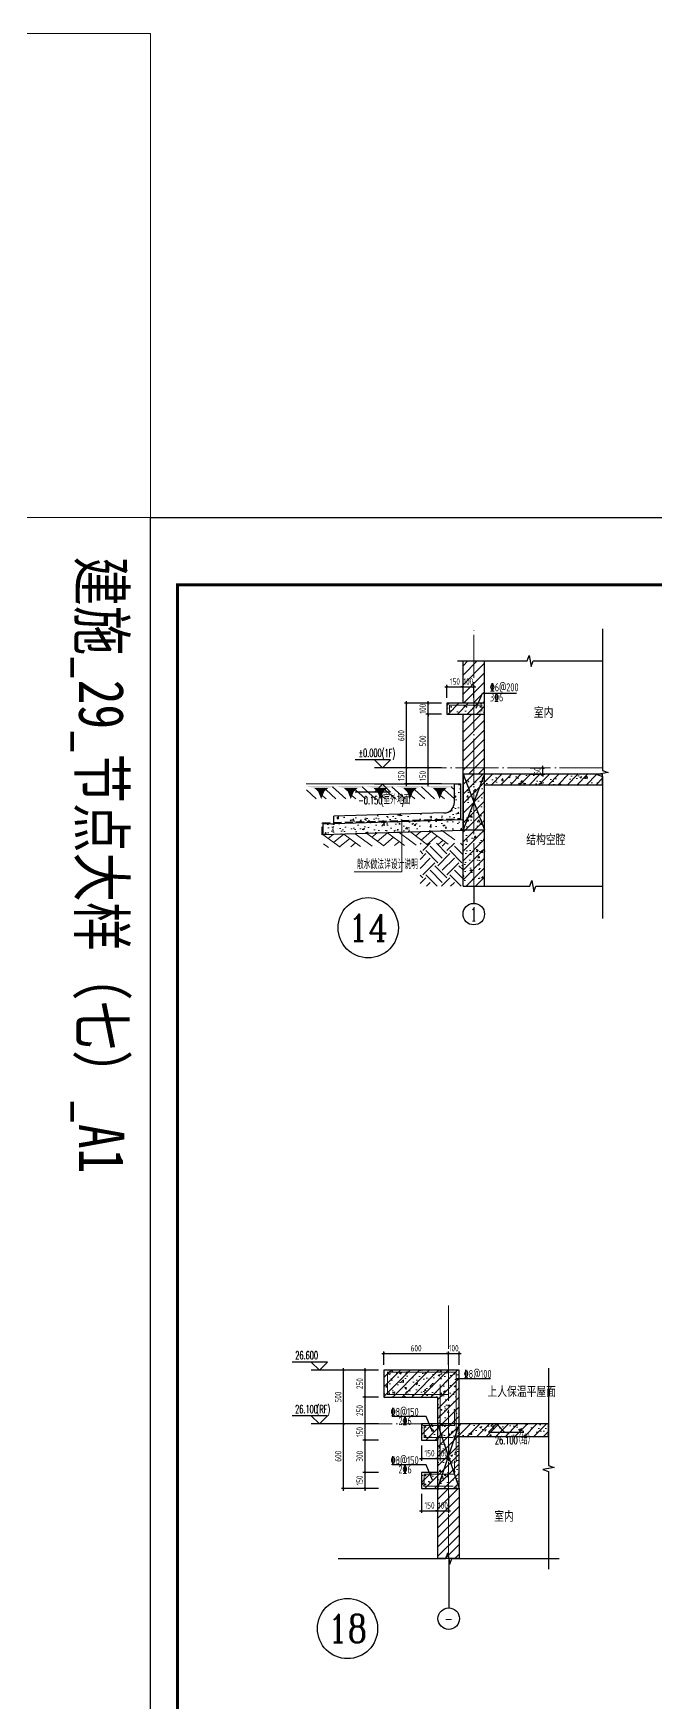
# Model space of a CAD drawing. Extents: x -1307975 to -76406, y -96289 to 379359.
# Drawn here: x -507368 to -501582, y 268176 to 283689 of the extents above; entities that cross this region are included whole.
import ezdxf
from ezdxf.enums import TextEntityAlignment as Align

# ---------------------------------------------------------------- set-up
doc = ezdxf.new("R2010")
doc.units = 0
doc.header["$LTSCALE"] = 1000
doc.linetypes.add('DASH', pattern=[0.35, 0.25, -0.1])
doc.linetypes.add('DOTE', pattern=[2.42, 2, -0.2, 0.02, -0.2])
doc.layers.get('0').update_dxf_attribs({"linetype": 'CONTINUOUS'})
doc.layers.get('DEFPOINTS').update_dxf_attribs({"linetype": 'CONTINUOUS'})
for name, color, linetype in [('A-AXIS_TEXT', 7, 'CONTINUOUS'), ('AXIS', 3, 'CONTINUOUS'), ('COLUMN', 4, 'CONTINUOUS'), ('DIM', 2, 'CONTINUOUS'), ('DIM_ELEV', 3, 'CONTINUOUS'), ('DIM_SYMB', 3, 'CONTINUOUS'), ('PUB_TEXT', 2, 'CONTINUOUS'), ('REIN', 6, 'CONTINUOUS'), ('S-大样-砼线', 7, 'CONTINUOUS'), ('S-引出线', 40, 'CONTINUOUS'), ('TEXT', 2, 'CONTINUOUS'), ('WALL', 5, 'CONTINUOUS'), ('导图字', 7, 'CONTINUOUS')]:
    doc.layers.add(name, color=color, linetype=linetype)
for name, color, linetype, lineweight in [('AXIS_TEXT', 7, 'CONTINUOUS', 20), ('DOTE', 19, 'DOTE', 9), ('PUB_HATCH', 8, 'CONTINUOUS', 9), ('图框', 9, 'CONTINUOUS', 18), ('填充', 251, 'CONTINUOUS', 5), ('平面-排水沟', 86, 'CONTINUOUS', 15), ('立面-中轮廓线', 30, 'CONTINUOUS', 35), ('粉刷', 251, 'CONTINUOUS', 9)]:
    doc.layers.add(name, color=color, linetype=linetype, lineweight=lineweight)
doc.layers.add('yichutu', color=7, linetype='CONTINUOUS', true_color=0xffffff)
doc.styles.add('_TCH_AXIS', font='COMPLEX', dxfattribs={"bigfont": 'GBCBIG'})
doc.styles.add('_TCH_DIM', font='SIMPLEX.shx', dxfattribs={"width": 0.7, "bigfont": 'GBCBIG.shx'})
doc.styles.add('COMPLEX', font='COMPLEX')
doc.styles.add('DIM_FONT_T3', font='SIMPLEX', dxfattribs={"width": 0.705882, "bigfont": 'GBCBIG'})
doc.styles.add('TSSD_DIMENSION', font='Tssdeng.shx', dxfattribs={"width": 0.7, "bigfont": 'tssdchn.shx'})
doc.styles.add('TSSD_REIN', font='tssdeng.shx', dxfattribs={"width": 0.7, "height": 300, "bigfont": 'tssdchn.shx'})
doc.styles.add('w', font='tssdeng.shx', dxfattribs={"width": 0.8, "bigfont": 'tssdchn.shx'})
doc.styles.add('黑体', font='simhei.ttf')
doc.dimstyles.new('TSSD_20_20', dxfattribs={"dimtxt": 60, "dimasz": 20, "dimexe": 20, "dimexo": 50, "dimgap": 20, "dimtad": 1, "dimdec": 0, "dimzin": 0, "dimdsep": 46, "dimtxsty": 'TSSD_DIMENSION', "dimblk": 'ARCHTICK', "dimblk1": 'ARCHTICK', "dimblk2": 'ARCHTICK', "dimcen": 0, "dimdle": 20, "dimclrt": 7, "dimadec": 0, "dimazin": 0, "dimtfac": 1, "dimtdec": 0, "dimtix": 1, "dimtmove": 2, "dimatfit": 3, "dimfxl": 1, "dimtolj": 1, "dimtzin": 0, "dimarcsym": 0})
pattern_1 = [(50, (28072.99, 249033.25), (143.452037, -12.550427), [15, -165]), (355, (28072.99, 249033.25), (-27.750267, 150.438427), [12, -132]), (100.4514, (28084.94, 249032.2), (115.701876, 137.88791), [12.74804, -140.22842]), (46.1842, (28072.99, 249073.25), (213.44821, -33.1038), [22.5, -247.5]), (96.6356, (28090.77, 249070.5), (186.93254, 194.82357), [19.12206, -210.3426]), (351.1842, (28072.99, 249073.25), (186.93239, 194.82372), [18, -198]), (21, (28092.99, 249063.25), (119.38141, -80.52378), [15, -165]), (326, (28092.99, 249063.25), (48.663066, 145.03001), [12, -132]), (71.4514, (28102.93, 249056.54), (168.044526, 64.5061), [12.74804, -140.22842]), (37.5, (28072.986, 249033.25), (2.431971, 66.578771), [0, -130.4, 0, -134, 0, -132.5]), (7.5, (28072.986, 249033.25), (52.613907, 78.882342), [0, -76.4, 0, -127.4, 0, -50.5]), (327.5, (28028.386, 249033.25), (106.764487, -4.510974), [0, -50, 0, -156, 0, -207]), (317.5, (28008.39, 249033.25), (116.637234, 20.020996), [0, -65, 0, -103.6, 0, -147])]
pattern_2 = [(45, (-1182008.505, 426668.634), (-44.1941915, 44.1941915), [])]
pattern_3 = [(45, (-1182008.505, 426623.756), (-44.194174, 44.194174), []), (50, (-1182008.5, 426623.76), (179.315046, -15.688034), [18.75, -206.25]), (355, (-1182008.5, 426623.76), (-34.687833, 188.048033), [15, -165]), (100.4514, (-1181993.56, 426622.45), (144.627345, 172.359886), [15.935047, -175.28553]), (46.1842, (-1182008.5, 426673.76), (266.81026, -41.379754), [28.125, -309.375]), (96.6356, (-1181986.27, 426670.3), (233.66568, 243.52947), [23.90257, -262.92825]), (351.1842, (-1182008.5, 426673.76), (233.66549, 243.52965), [22.5, -247.5]), (21, (-1181983.5, 426661.26), (149.226763, -100.654723), [18.75, -206.25]), (326, (-1181983.5, 426661.26), (60.828833, 181.28751), [15, -165]), (71.4514, (-1181971.07, 426652.87), (210.055657, 80.632624), [15.935047, -175.28553]), (37.5, (-1182008.505, 426623.756), (3.039964, 83.2234635), [0, -163, 0, -167.5, 0, -165.625]), (7.5, (-1182008.505, 426623.76), (65.767384, 98.602928), [0, -95.5, 0, -159.25, 0, -63.125]), (327.5, (-1182064.255, 426623.756), (133.455609, -5.638718), [0, -62.5, 0, -195, 0, -258.75]), (317.5, (-1182089.25, 426623.76), (145.796542, 25.026246), [0, -81.25, 0, -129.5, 0, -183.75])]

# ---------------------------------------------------------------- blocks, each defined once
blk = doc.blocks.new('$LINEPAT$素土夯实')
at = {"color": 0}
for p, q in [((0, -210), (210, 0)), ((120, -300), (420, 0)), ((420, 0), (608, -188)), ((495, -300), (795, 0)), ((615, 0), (705, -90)), ((210, -210), (300, -300)), ((315, -105), (502, -293)), ((705, -300), (795, -210))]:
    blk.add_line(p, q, dxfattribs=at)
blk = doc.blocks.new('$LinePat$自然土壤')
at = {"color": 0}
for p, q in [((0, -90), (71, -19)), ((0, -300), (211, -89)), ((210, -300), (286, -224)), ((420, -300), (630, -90))]:
    blk.add_line(p, q, dxfattribs=at)
for points in [[(0, 0), (630, 0), (168, -45), (462, -45)], [(168, -45), (462, -45), (252, -132), (378, -132)], [(252, -132), (378, -132), (315, -300)]]:
    blk.add_solid(points, dxfattribs=at)
blk = doc.blocks.new('sanshui')
at = {"layer": '粉刷'}
h = blk.add_hatch(dxfattribs=at)
h.set_pattern_fill('混凝土', color=256, scale=20)
h.set_pattern_definition(pattern_1)
edge = h.paths.add_edge_path()
edge.add_line((346318, 427330), (346258, 427330))
edge.add_line((346258, 427330), (346258, 427160))
edge.add_arc((346158, 427160), 100, 271.7184, 360, ccw=False)
edge.add_line((346161, 427060), (345138, 427030))
edge.add_line((345138, 427030), (345138, 426970))
edge.add_line((345138, 426970), (346318, 427005))
edge.add_line((346318, 427005), (346318, 427330))
h = blk.add_hatch(dxfattribs=at)
h.set_pattern_fill('混凝土', color=256, scale=20)
h.set_pattern_definition(pattern_1)
h.paths.add_polyline_path([(346338, 426896), (346338, 426996), (345038, 426957), (345038, 426857)])
at = {"layer": 'COLUMN'}
for p, q in [((346258, 427330), (346318, 427330)), ((346258, 427160), (346258, 427330)), ((346318, 426995), (346318, 427330)), ((346338, 426996), (345038, 426957)), ((345038, 426857), (345038, 426957)), ((346161, 427060), (345138, 427030)), ((345138, 426960), (345138, 427030)), ((346338, 426896), (345038, 426857))]:
    blk.add_line(p, q, dxfattribs=at)
blk.add_arc((346158, 427160), 100, 271.7184, 0, dxfattribs=at)
at = {"layer": '立面-中轮廓线', "linetype": 'DASH', "ltscale": 0.3}
blk.add_lwpolyline([(345028, 426857), (345028, 426966), (346318, 427005)], dxfattribs=at)
at = {"layer": '粉刷'}
blk.add_line((344881, 427330), (346258, 427330), dxfattribs=at)
at = {"layer": '粉刷', "yscale": 0.4, "zscale": 0.4}
for name, p, xscale, rotation in [('$LinePat$自然土壤', (345157, 427310), -0.4369306507241237, 359.9999999999903), ('$LinePat$自然土壤', (345432, 427310), -0.4369306507241237, 359.9999999999903), ('$LinePat$自然土壤', (345707, 427310), -0.4369306507241237, 359.9999999999903), ('$LinePat$自然土壤', (345983, 427310), -0.4369306507241237, 359.9999999999903), ('$LinePat$自然土壤', (346258, 427310), -0.4369306507241237, 359.9999999999903), ('$LINEPAT$素土夯实', (345444, 426869), -0.5117605352322558, 1.718358001643932), ('$LINEPAT$素土夯实', (345851, 426881), -0.5117605352322558, 1.718358001643932), ('$LINEPAT$素土夯实', (346258, 426893), -0.5117605352322558, 1.718358001643932)]:
    blk.add_blockref(name, p, dxfattribs=dict(at, xscale=xscale, rotation=rotation))
blk = doc.blocks.new('GFDDDDRG')
at = {"layer": '图框'}
blk.add_lwpolyline([(923310, -107437), (923310, -159999), (893610, -159999), (893610, -107437)], close=True, dxfattribs=at)
blk.add_lwpolyline([(923310, -107437), (923310, -159999), (893610, -159999), (893610, -107437)], close=True, dxfattribs=at)
at = {"layer": '图框', "const_width": 50}
blk.add_lwpolyline([(894110, -159499), (922810, -159499), (922810, -108687), (894110, -108687)], close=True, dxfattribs=at)
blk = doc.blocks.new('yct-1051-594-26275-14850-25-1002.0')
at = {"layer": 'yichutu', "color": 7, "true_color": 0xffffff}
blk.add_lwpolyline([(0, 0), (0, 14850), (26275, 14850), (26275, 0)], close=True, dxfattribs=at)
blk = doc.blocks.new('_ArchTick')
at = {"color": 0, "linetype": 'ByBlock', "const_width": 0.15}
blk.add_lwpolyline([(-0.5, -0.5), (0.5, 0.5)], dxfattribs=at)
blk = doc.blocks.new('*D2319')
at = {"layer": 'DEFPOINTS', "color": 0, "transparency": 16777216}
for p in [(-502798, 276863), (-502798, 276803), (-502632, 276863)]:
    blk.add_point(p, dxfattribs=at)
at = {"layer": 'DIM', "color": 0, "lineweight": -2, "transparency": 16777216}
for p, q in [((-502748, 276863), (-502612, 276863)), ((-502748, 276803), (-502612, 276803)), ((-502632, 276863), (-502632, 276883)), ((-502632, 276803), (-502632, 276863)), ((-502632, 276803), (-502632, 276783))]:
    blk.add_line(p, q, dxfattribs=at)
at = {"layer": 'DIM', "color": 0, "lineweight": -2, "transparency": 16777216, "xscale": 20, "yscale": 20, "zscale": 20}
for p, rotation in [((-502632, 276863), 270), ((-502632, 276803), 90)]:
    blk.add_blockref('_ArchTick', p, dxfattribs=dict(at, rotation=rotation))
at = {"layer": 'DIM', "color": 7, "transparency": 16777216, "insert": (-502682, 276833), "char_height": 60, "attachment_point": 5, "rotation": 90, "style": 'TSSD_DIMENSION'}
blk.add_mtext('\\A1;60', dxfattribs=at)
blk = doc.blocks.new('*D2329')
at = {"layer": 'DEFPOINTS', "color": 0, "transparency": 16777216}
for p in [(-504484, 270765), (-504184, 270765), (-504184, 270165)]:
    blk.add_point(p, dxfattribs=at)
at = {"layer": 'DIM', "color": 0, "lineweight": -2, "transparency": 16777216}
for p, q in [((-504234, 270765), (-504504, 270765)), ((-504484, 270145), (-504484, 270785)), ((-504234, 270165), (-504504, 270165))]:
    blk.add_line(p, q, dxfattribs=at)
at = {"layer": 'DIM', "color": 0, "lineweight": -2, "transparency": 16777216, "xscale": 20, "yscale": 20, "zscale": 20}
for p, rotation in [((-504484, 270765), 90), ((-504484, 270165), 270)]:
    blk.add_blockref('_ArchTick', p, dxfattribs=dict(at, rotation=rotation))
at = {"layer": 'DIM', "color": 7, "transparency": 16777216, "insert": (-504534, 270465), "char_height": 60, "attachment_point": 5, "rotation": 90, "style": 'TSSD_DIMENSION'}
blk.add_mtext('\\A1;600', dxfattribs=at)
blk = doc.blocks.new('*D2330')
at = {"layer": 'DEFPOINTS', "color": 0, "transparency": 16777216}
for p in [(-504484, 271265), (-504184, 271265), (-504184, 270765)]:
    blk.add_point(p, dxfattribs=at)
at = {"layer": 'DIM', "color": 0, "lineweight": -2, "transparency": 16777216}
for p, q in [((-504234, 271265), (-504504, 271265)), ((-504484, 270745), (-504484, 271285)), ((-504234, 270765), (-504504, 270765))]:
    blk.add_line(p, q, dxfattribs=at)
at = {"layer": 'DIM', "color": 0, "lineweight": -2, "transparency": 16777216, "xscale": 20, "yscale": 20, "zscale": 20}
for p, rotation in [((-504484, 271265), 90), ((-504484, 270765), 270)]:
    blk.add_blockref('_ArchTick', p, dxfattribs=dict(at, rotation=rotation))
at = {"layer": 'DIM', "color": 7, "transparency": 16777216, "insert": (-504534, 271015), "char_height": 60, "attachment_point": 5, "rotation": 90, "style": 'TSSD_DIMENSION'}
blk.add_mtext('\\A1;500', dxfattribs=at)
blk = doc.blocks.new('*D2331')
at = {"layer": 'DEFPOINTS', "color": 0, "transparency": 16777216}
for p in [(-503759, 270615), (-503609, 270615), (-503609, 270443)]:
    blk.add_point(p, dxfattribs=at)
at = {"layer": 'DIM', "color": 0, "lineweight": -2, "transparency": 16777216}
for p, q in [((-503759, 270565), (-503759, 270423)), ((-503609, 270565), (-503609, 270423)), ((-503779, 270443), (-503589, 270443))]:
    blk.add_line(p, q, dxfattribs=at)
at = {"layer": 'DIM', "color": 0, "lineweight": -2, "transparency": 16777216, "xscale": 20, "yscale": 20, "zscale": 20, "rotation": 180}
blk.add_blockref('_ArchTick', (-503759, 270443), dxfattribs=at)
at = {"layer": 'DIM', "color": 0, "lineweight": -2, "transparency": 16777216, "xscale": 20, "yscale": 20, "zscale": 20}
blk.add_blockref('_ArchTick', (-503609, 270443), dxfattribs=at)
at = {"layer": 'DIM', "color": 7, "transparency": 16777216, "insert": (-503684, 270493), "char_height": 60, "attachment_point": 5, "style": 'TSSD_DIMENSION'}
blk.add_mtext('\\A1;150', dxfattribs=at)
blk = doc.blocks.new('*D2332')
at = {"layer": 'DEFPOINTS', "color": 0, "transparency": 16777216}
for p in [(-503609, 270615), (-503509, 270615), (-503509, 270443)]:
    blk.add_point(p, dxfattribs=at)
at = {"layer": 'DIM', "color": 0, "lineweight": -2, "transparency": 16777216}
for p, q in [((-503609, 270565), (-503609, 270423)), ((-503509, 270565), (-503509, 270423)), ((-503609, 270443), (-503629, 270443)), ((-503609, 270443), (-503509, 270443)), ((-503509, 270443), (-503489, 270443))]:
    blk.add_line(p, q, dxfattribs=at)
at = {"layer": 'DIM', "color": 0, "lineweight": -2, "transparency": 16777216, "xscale": 20, "yscale": 20, "zscale": 20}
blk.add_blockref('_ArchTick', (-503609, 270443), dxfattribs=at)
at = {"layer": 'DIM', "color": 0, "lineweight": -2, "transparency": 16777216, "xscale": 20, "yscale": 20, "zscale": 20, "rotation": 180}
blk.add_blockref('_ArchTick', (-503509, 270443), dxfattribs=at)
at = {"layer": 'DIM', "color": 7, "transparency": 16777216, "insert": (-503559, 270493), "char_height": 60, "attachment_point": 5, "style": 'TSSD_DIMENSION'}
blk.add_mtext('\\A1;100', dxfattribs=at)
blk = doc.blocks.new('*D2333')
at = {"layer": 'DEFPOINTS', "color": 0, "transparency": 16777216}
for p in [(-503509, 271419), (-504109, 271265), (-503509, 271265)]:
    blk.add_point(p, dxfattribs=at)
at = {"layer": 'DIM', "color": 0, "lineweight": -2, "transparency": 16777216}
for p, q in [((-504129, 271419), (-503489, 271419)), ((-504109, 271315), (-504109, 271439)), ((-503509, 271315), (-503509, 271439))]:
    blk.add_line(p, q, dxfattribs=at)
at = {"layer": 'DIM', "color": 0, "lineweight": -2, "transparency": 16777216, "xscale": 20, "yscale": 20, "zscale": 20, "rotation": 180}
blk.add_blockref('_ArchTick', (-504109, 271419), dxfattribs=at)
at = {"layer": 'DIM', "color": 0, "lineweight": -2, "transparency": 16777216, "xscale": 20, "yscale": 20, "zscale": 20}
blk.add_blockref('_ArchTick', (-503509, 271419), dxfattribs=at)
at = {"layer": 'DIM', "color": 7, "transparency": 16777216, "insert": (-503809, 271469), "char_height": 60, "attachment_point": 5, "style": 'TSSD_DIMENSION'}
blk.add_mtext('\\A1;600', dxfattribs=at)
blk = doc.blocks.new('*D2334')
at = {"layer": 'DEFPOINTS', "color": 0, "transparency": 16777216}
for p in [(-503409, 271419), (-503509, 271265), (-503409, 271265)]:
    blk.add_point(p, dxfattribs=at)
at = {"layer": 'DIM', "color": 0, "lineweight": -2, "transparency": 16777216}
for p, q in [((-503509, 271419), (-503529, 271419)), ((-503509, 271315), (-503509, 271439)), ((-503509, 271419), (-503409, 271419)), ((-503409, 271315), (-503409, 271439)), ((-503409, 271419), (-503389, 271419))]:
    blk.add_line(p, q, dxfattribs=at)
at = {"layer": 'DIM', "color": 0, "lineweight": -2, "transparency": 16777216, "xscale": 20, "yscale": 20, "zscale": 20}
blk.add_blockref('_ArchTick', (-503509, 271419), dxfattribs=at)
at = {"layer": 'DIM', "color": 0, "lineweight": -2, "transparency": 16777216, "xscale": 20, "yscale": 20, "zscale": 20, "rotation": 180}
blk.add_blockref('_ArchTick', (-503409, 271419), dxfattribs=at)
at = {"layer": 'DIM', "color": 7, "transparency": 16777216, "insert": (-503459, 271469), "char_height": 60, "attachment_point": 5, "style": 'TSSD_DIMENSION'}
blk.add_mtext('\\A1;100', dxfattribs=at)
blk = doc.blocks.new('*D2335')
at = {"layer": 'DEFPOINTS', "color": 0, "transparency": 16777216}
for p in [(-503759, 270165), (-503609, 270165), (-503609, 269958)]:
    blk.add_point(p, dxfattribs=at)
at = {"layer": 'DIM', "color": 0, "lineweight": -2, "transparency": 16777216}
for p, q in [((-503759, 270115), (-503759, 269938)), ((-503609, 270115), (-503609, 269938)), ((-503779, 269958), (-503589, 269958))]:
    blk.add_line(p, q, dxfattribs=at)
at = {"layer": 'DIM', "color": 0, "lineweight": -2, "transparency": 16777216, "xscale": 20, "yscale": 20, "zscale": 20, "rotation": 180}
blk.add_blockref('_ArchTick', (-503759, 269958), dxfattribs=at)
at = {"layer": 'DIM', "color": 0, "lineweight": -2, "transparency": 16777216, "xscale": 20, "yscale": 20, "zscale": 20}
blk.add_blockref('_ArchTick', (-503609, 269958), dxfattribs=at)
at = {"layer": 'DIM', "color": 7, "transparency": 16777216, "insert": (-503684, 270008), "char_height": 60, "attachment_point": 5, "style": 'TSSD_DIMENSION'}
blk.add_mtext('\\A1;150', dxfattribs=at)
blk = doc.blocks.new('*D2336')
at = {"layer": 'DEFPOINTS', "color": 0, "transparency": 16777216}
for p in [(-503609, 270165), (-503509, 270165), (-503509, 269958)]:
    blk.add_point(p, dxfattribs=at)
at = {"layer": 'DIM', "color": 0, "lineweight": -2, "transparency": 16777216}
for p, q in [((-503609, 270115), (-503609, 269938)), ((-503509, 270115), (-503509, 269938)), ((-503609, 269958), (-503629, 269958)), ((-503609, 269958), (-503509, 269958)), ((-503509, 269958), (-503489, 269958))]:
    blk.add_line(p, q, dxfattribs=at)
at = {"layer": 'DIM', "color": 0, "lineweight": -2, "transparency": 16777216, "xscale": 20, "yscale": 20, "zscale": 20}
blk.add_blockref('_ArchTick', (-503609, 269958), dxfattribs=at)
at = {"layer": 'DIM', "color": 0, "lineweight": -2, "transparency": 16777216, "xscale": 20, "yscale": 20, "zscale": 20, "rotation": 180}
blk.add_blockref('_ArchTick', (-503509, 269958), dxfattribs=at)
at = {"layer": 'DIM', "color": 7, "transparency": 16777216, "insert": (-503559, 270008), "char_height": 60, "attachment_point": 5, "style": 'TSSD_DIMENSION'}
blk.add_mtext('\\A1;100', dxfattribs=at)
blk = doc.blocks.new('*D2337')
at = {"layer": 'DEFPOINTS', "color": 0, "transparency": 16777216}
for p in [(-504284, 271265), (-504109, 271265), (-504109, 271015)]:
    blk.add_point(p, dxfattribs=at)
at = {"layer": 'DIM', "color": 0, "lineweight": -2, "transparency": 16777216}
for p, q in [((-504159, 271265), (-504304, 271265)), ((-504284, 270995), (-504284, 271285)), ((-504159, 271015), (-504304, 271015))]:
    blk.add_line(p, q, dxfattribs=at)
at = {"layer": 'DIM', "color": 0, "lineweight": -2, "transparency": 16777216, "xscale": 20, "yscale": 20, "zscale": 20}
for p, rotation in [((-504284, 271265), 90), ((-504284, 271015), 270)]:
    blk.add_blockref('_ArchTick', p, dxfattribs=dict(at, rotation=rotation))
at = {"layer": 'DIM', "color": 7, "transparency": 16777216, "insert": (-504334, 271140), "char_height": 60, "attachment_point": 5, "rotation": 90, "style": 'TSSD_DIMENSION'}
blk.add_mtext('\\A1;250', dxfattribs=at)
blk = doc.blocks.new('*D2338')
at = {"layer": 'DEFPOINTS', "color": 0, "transparency": 16777216}
for p in [(-504284, 271015), (-504109, 271015), (-504109, 270765)]:
    blk.add_point(p, dxfattribs=at)
at = {"layer": 'DIM', "color": 0, "lineweight": -2, "transparency": 16777216}
for p, q in [((-504284, 270745), (-504284, 271035)), ((-504159, 271015), (-504304, 271015)), ((-504159, 270765), (-504304, 270765))]:
    blk.add_line(p, q, dxfattribs=at)
at = {"layer": 'DIM', "color": 0, "lineweight": -2, "transparency": 16777216, "xscale": 20, "yscale": 20, "zscale": 20}
for p, rotation in [((-504284, 271015), 90), ((-504284, 270765), 270)]:
    blk.add_blockref('_ArchTick', p, dxfattribs=dict(at, rotation=rotation))
at = {"layer": 'DIM', "color": 7, "transparency": 16777216, "insert": (-504334, 270890), "char_height": 60, "attachment_point": 5, "rotation": 90, "style": 'TSSD_DIMENSION'}
blk.add_mtext('\\A1;250', dxfattribs=at)
blk = doc.blocks.new('*D2339')
at = {"layer": 'DEFPOINTS', "color": 0, "transparency": 16777216}
for p in [(-504284, 270765), (-504109, 270765), (-504109, 270615)]:
    blk.add_point(p, dxfattribs=at)
at = {"layer": 'DIM', "color": 0, "lineweight": -2, "transparency": 16777216}
for p, q in [((-504159, 270765), (-504304, 270765)), ((-504284, 270595), (-504284, 270785)), ((-504159, 270615), (-504304, 270615))]:
    blk.add_line(p, q, dxfattribs=at)
at = {"layer": 'DIM', "color": 0, "lineweight": -2, "transparency": 16777216, "xscale": 20, "yscale": 20, "zscale": 20}
for p, rotation in [((-504284, 270765), 90), ((-504284, 270615), 270)]:
    blk.add_blockref('_ArchTick', p, dxfattribs=dict(at, rotation=rotation))
at = {"layer": 'DIM', "color": 7, "transparency": 16777216, "insert": (-504334, 270690), "char_height": 60, "attachment_point": 5, "rotation": 90, "style": 'TSSD_DIMENSION'}
blk.add_mtext('\\A1;150', dxfattribs=at)
blk = doc.blocks.new('*D2340')
at = {"layer": 'DEFPOINTS', "color": 0, "transparency": 16777216}
for p in [(-504284, 270615), (-504109, 270615), (-504109, 270315)]:
    blk.add_point(p, dxfattribs=at)
at = {"layer": 'DIM', "color": 0, "lineweight": -2, "transparency": 16777216}
for p, q in [((-504159, 270615), (-504304, 270615)), ((-504284, 270295), (-504284, 270635)), ((-504159, 270315), (-504304, 270315))]:
    blk.add_line(p, q, dxfattribs=at)
at = {"layer": 'DIM', "color": 0, "lineweight": -2, "transparency": 16777216, "xscale": 20, "yscale": 20, "zscale": 20}
for p, rotation in [((-504284, 270615), 90), ((-504284, 270315), 270)]:
    blk.add_blockref('_ArchTick', p, dxfattribs=dict(at, rotation=rotation))
at = {"layer": 'DIM', "color": 7, "transparency": 16777216, "insert": (-504334, 270465), "char_height": 60, "attachment_point": 5, "rotation": 90, "style": 'TSSD_DIMENSION'}
blk.add_mtext('\\A1;300', dxfattribs=at)
blk = doc.blocks.new('*D2341')
at = {"layer": 'DEFPOINTS', "color": 0, "transparency": 16777216}
for p in [(-504284, 270315), (-504109, 270315), (-504109, 270165)]:
    blk.add_point(p, dxfattribs=at)
at = {"layer": 'DIM', "color": 0, "lineweight": -2, "transparency": 16777216}
for p, q in [((-504159, 270315), (-504304, 270315)), ((-504284, 270145), (-504284, 270335)), ((-504159, 270165), (-504304, 270165))]:
    blk.add_line(p, q, dxfattribs=at)
at = {"layer": 'DIM', "color": 0, "lineweight": -2, "transparency": 16777216, "xscale": 20, "yscale": 20, "zscale": 20}
for p, rotation in [((-504284, 270315), 90), ((-504284, 270165), 270)]:
    blk.add_blockref('_ArchTick', p, dxfattribs=dict(at, rotation=rotation))
at = {"layer": 'DIM', "color": 7, "transparency": 16777216, "insert": (-504334, 270240), "char_height": 60, "attachment_point": 5, "rotation": 90, "style": 'TSSD_DIMENSION'}
blk.add_mtext('\\A1;150', dxfattribs=at)
blk = doc.blocks.new('*D2619')
at = {"layer": 'DEFPOINTS', "color": 0, "transparency": 16777216}
for p in [(-503373, 277615), (-503523, 277463), (-503373, 277463)]:
    blk.add_point(p, dxfattribs=at)
at = {"layer": 'DIM', "color": 0, "lineweight": -2, "transparency": 16777216}
for p, q in [((-503543, 277615), (-503353, 277615)), ((-503523, 277513), (-503523, 277635)), ((-503373, 277513), (-503373, 277635))]:
    blk.add_line(p, q, dxfattribs=at)
at = {"layer": 'DIM', "color": 0, "lineweight": -2, "transparency": 16777216, "xscale": 20, "yscale": 20, "zscale": 20, "rotation": 180}
blk.add_blockref('_ArchTick', (-503523, 277615), dxfattribs=at)
at = {"layer": 'DIM', "color": 0, "lineweight": -2, "transparency": 16777216, "xscale": 20, "yscale": 20, "zscale": 20}
blk.add_blockref('_ArchTick', (-503373, 277615), dxfattribs=at)
at = {"layer": 'DIM', "color": 7, "transparency": 16777216, "insert": (-503448, 277665), "char_height": 60, "attachment_point": 5, "style": 'TSSD_DIMENSION'}
blk.add_mtext('\\A1;150', dxfattribs=at)
blk = doc.blocks.new('*D2620')
at = {"layer": 'DEFPOINTS', "color": 0, "transparency": 16777216}
for p in [(-503273, 277615), (-503373, 277463), (-503273, 277463)]:
    blk.add_point(p, dxfattribs=at)
at = {"layer": 'DIM', "color": 0, "lineweight": -2, "transparency": 16777216}
for p, q in [((-503373, 277615), (-503393, 277615)), ((-503373, 277513), (-503373, 277635)), ((-503373, 277615), (-503273, 277615)), ((-503273, 277513), (-503273, 277635)), ((-503273, 277615), (-503253, 277615))]:
    blk.add_line(p, q, dxfattribs=at)
at = {"layer": 'DIM', "color": 0, "lineweight": -2, "transparency": 16777216, "xscale": 20, "yscale": 20, "zscale": 20}
blk.add_blockref('_ArchTick', (-503373, 277615), dxfattribs=at)
at = {"layer": 'DIM', "color": 0, "lineweight": -2, "transparency": 16777216, "xscale": 20, "yscale": 20, "zscale": 20, "rotation": 180}
blk.add_blockref('_ArchTick', (-503273, 277615), dxfattribs=at)
at = {"layer": 'DIM', "color": 7, "transparency": 16777216, "insert": (-503323, 277665), "char_height": 60, "attachment_point": 5, "style": 'TSSD_DIMENSION'}
blk.add_mtext('\\A1;100', dxfattribs=at)
blk = doc.blocks.new('*D2621')
at = {"layer": 'DEFPOINTS', "color": 0, "transparency": 16777216}
for p in [(-503698, 277463), (-503523, 277463), (-503523, 277363)]:
    blk.add_point(p, dxfattribs=at)
at = {"layer": 'DIM', "color": 0, "lineweight": -2, "transparency": 16777216}
for p, q in [((-503573, 277463), (-503718, 277463)), ((-503698, 277463), (-503698, 277483)), ((-503698, 277363), (-503698, 277463)), ((-503573, 277363), (-503718, 277363)), ((-503698, 277363), (-503698, 277343))]:
    blk.add_line(p, q, dxfattribs=at)
at = {"layer": 'DIM', "color": 0, "lineweight": -2, "transparency": 16777216, "xscale": 20, "yscale": 20, "zscale": 20}
for p, rotation in [((-503698, 277463), 270), ((-503698, 277363), 90)]:
    blk.add_blockref('_ArchTick', p, dxfattribs=dict(at, rotation=rotation))
at = {"layer": 'DIM', "color": 7, "transparency": 16777216, "insert": (-503748, 277413), "char_height": 60, "attachment_point": 5, "rotation": 90, "style": 'TSSD_DIMENSION'}
blk.add_mtext('\\A1;100', dxfattribs=at)
blk = doc.blocks.new('*D2622')
at = {"layer": 'DEFPOINTS', "color": 0, "transparency": 16777216}
for p in [(-503698, 277363), (-503523, 277363), (-503523, 276863)]:
    blk.add_point(p, dxfattribs=at)
at = {"layer": 'DIM', "color": 0, "lineweight": -2, "transparency": 16777216}
for p, q in [((-503698, 276843), (-503698, 277383)), ((-503573, 277363), (-503718, 277363)), ((-503573, 276863), (-503718, 276863))]:
    blk.add_line(p, q, dxfattribs=at)
at = {"layer": 'DIM', "color": 0, "lineweight": -2, "transparency": 16777216, "xscale": 20, "yscale": 20, "zscale": 20}
for p, rotation in [((-503698, 277363), 90), ((-503698, 276863), 270)]:
    blk.add_blockref('_ArchTick', p, dxfattribs=dict(at, rotation=rotation))
at = {"layer": 'DIM', "color": 7, "transparency": 16777216, "insert": (-503748, 277113), "char_height": 60, "attachment_point": 5, "rotation": 90, "style": 'TSSD_DIMENSION'}
blk.add_mtext('\\A1;500', dxfattribs=at)
blk = doc.blocks.new('*D2623')
at = {"layer": 'DEFPOINTS', "color": 0, "transparency": 16777216}
for p in [(-503698, 276863), (-503523, 276863), (-503523, 276713)]:
    blk.add_point(p, dxfattribs=at)
at = {"layer": 'DIM', "color": 0, "lineweight": -2, "transparency": 16777216}
for p, q in [((-503573, 276863), (-503718, 276863)), ((-503698, 276693), (-503698, 276883)), ((-503573, 276713), (-503718, 276713))]:
    blk.add_line(p, q, dxfattribs=at)
at = {"layer": 'DIM', "color": 0, "lineweight": -2, "transparency": 16777216, "xscale": 20, "yscale": 20, "zscale": 20}
for p, rotation in [((-503698, 276863), 90), ((-503698, 276713), 270)]:
    blk.add_blockref('_ArchTick', p, dxfattribs=dict(at, rotation=rotation))
at = {"layer": 'DIM', "color": 7, "transparency": 16777216, "insert": (-503748, 276788), "char_height": 60, "attachment_point": 5, "rotation": 90, "style": 'TSSD_DIMENSION'}
blk.add_mtext('\\A1;150', dxfattribs=at)
blk = doc.blocks.new('*D2641')
at = {"layer": 'DEFPOINTS', "color": 0, "transparency": 16777216}
for p in [(-503898, 276863), (-503598, 276863), (-503598, 276713)]:
    blk.add_point(p, dxfattribs=at)
at = {"layer": 'DIM', "color": 0, "lineweight": -2, "transparency": 16777216}
for p, q in [((-503648, 276863), (-503918, 276863)), ((-503898, 276693), (-503898, 276883)), ((-503648, 276713), (-503918, 276713))]:
    blk.add_line(p, q, dxfattribs=at)
at = {"layer": 'DIM', "color": 0, "lineweight": -2, "transparency": 16777216, "xscale": 20, "yscale": 20, "zscale": 20}
for p, rotation in [((-503898, 276863), 90), ((-503898, 276713), 270)]:
    blk.add_blockref('_ArchTick', p, dxfattribs=dict(at, rotation=rotation))
at = {"layer": 'DIM', "color": 7, "transparency": 16777216, "insert": (-503948, 276788), "char_height": 60, "attachment_point": 5, "rotation": 90, "style": 'TSSD_DIMENSION'}
blk.add_mtext('\\A1;150', dxfattribs=at)
blk = doc.blocks.new('*D2642')
at = {"layer": 'DEFPOINTS', "color": 0, "transparency": 16777216}
for p in [(-503898, 277463), (-503598, 277463), (-503598, 276863)]:
    blk.add_point(p, dxfattribs=at)
at = {"layer": 'DIM', "color": 0, "lineweight": -2, "transparency": 16777216}
for p, q in [((-503648, 277463), (-503918, 277463)), ((-503898, 276843), (-503898, 277483)), ((-503648, 276863), (-503918, 276863))]:
    blk.add_line(p, q, dxfattribs=at)
at = {"layer": 'DIM', "color": 0, "lineweight": -2, "transparency": 16777216, "xscale": 20, "yscale": 20, "zscale": 20}
for p, rotation in [((-503898, 277463), 90), ((-503898, 276863), 270)]:
    blk.add_blockref('_ArchTick', p, dxfattribs=dict(at, rotation=rotation))
at = {"layer": 'DIM', "color": 7, "transparency": 16777216, "insert": (-503948, 277163), "char_height": 60, "attachment_point": 5, "rotation": 90, "style": 'TSSD_DIMENSION'}
blk.add_mtext('\\A1;600', dxfattribs=at)
blk = doc.blocks.new('_AXISO')
blk.add_circle((0, 0), 0.5)
at = {"layer": 'A-AXIS_TEXT', "style": 'COMPLEX', "width": 1.041667}
blk.add_attdef('A', text='', height=0.56, dxfattribs=at).set_placement((-0.25, -0.28), (0.25, -0.28), align=Align.FIT)
blk = doc.blocks.new('20210809.04121594')
at = {"layer": 'REIN', "const_width": 9}
blk.add_lwpolyline([(87155, 67699), (87155, 67763), (87458, 67763), (87458, 67705)], dxfattribs=at)
at = {"layer": 'REIN', "const_width": 8}
for points in [[(87168, 67748, 1), (87176, 67748, 1)], [(87310, 67748, 1), (87318, 67748, 1)], [(87439, 67748, 1), (87447, 67748, 1)]]:
    blk.add_lwpolyline(points, format="xyb", close=True, dxfattribs=at)
at = {"layer": 'S-大样-砼线'}
for p, q in [((87282, 67121), (87482, 66606)), ((87482, 67121), (87282, 66606))]:
    blk.add_line(p, q, dxfattribs=at)
blk.add_lwpolyline([(87482, 67121), (87282, 67121), (87282, 66606), (87482, 66606)], close=True, dxfattribs=at)
at = {"layer": 'S-引出线'}
blk.add_lwpolyline([(87404, 67734), (87462, 67875), (87780, 67875)], dxfattribs=at)
at = {"layer": 'TEXT', "style": 'w', "width": 0.7}
for s, p in [('%%1326@200', (87532, 67892)), ('3%%1326', (87532, 67798))]:
    blk.add_text(s, height=75, rotation=0, dxfattribs=at).set_placement(p)
blk = doc.blocks.new('20210809.04161054')
at = {"layer": 'REIN', "const_width": 9}
for points in [[(87718, 67455), (87155, 67455), (87155, 67663), (87796, 67663), (87796, 66828)], [(87645, 66834), (87645, 67549)], [(87780, 67289), (87780, 67166), (87496, 67166), (87496, 67054), (87768, 67054)], [(87780, 66839), (87780, 66716), (87496, 66716), (87496, 66604), (87768, 66604)]]:
    blk.add_lwpolyline(points, dxfattribs=at)
at = {"layer": 'REIN', "const_width": 8}
for points in [[(87169, 67644, 1), (87177, 67644, 1)], [(87327, 67649, 1), (87335, 67649, 1)], [(87504, 67649, 1), (87512, 67649, 1)], [(87654, 67646, 1), (87662, 67646, 1)], [(87775, 67646, 1), (87783, 67646, 1)], [(87775, 67478, 1), (87783, 67478, 1)], [(87169, 67466, 1), (87177, 67466, 1)], [(87327, 67471, 1), (87335, 67471, 1)], [(87501, 67471, 1), (87509, 67471, 1)], [(87652, 67466, 1), (87660, 67466, 1)], [(87654, 67313, 1), (87662, 67313, 1)], [(87775, 67313, 1), (87783, 67313, 1)], [(87506, 67153, 1), (87514, 67153, 1)], [(87506, 67070, 1), (87514, 67070, 1)], [(87506, 66703, 1), (87514, 66703, 1)], [(87506, 66620, 1), (87514, 66620, 1)]]:
    blk.add_lwpolyline(points, format="xyb", close=True, dxfattribs=at)
at = {"layer": 'S-大样-砼线'}
for p, q in [((87622, 67181), (87822, 66581)), ((87822, 67181), (87622, 66581))]:
    blk.add_line(p, q, dxfattribs=at)
blk.add_lwpolyline([(87822, 67181), (87622, 67181), (87622, 66581), (87822, 66581)], close=True, dxfattribs=at)
at = {"layer": 'S-引出线'}
for points in [[(88114, 67602), (87796, 67602)], [(87575, 67109), (87517, 67250), (87199, 67250)], [(87575, 66659), (87517, 66800), (87199, 66800)]]:
    blk.add_lwpolyline(points, dxfattribs=at)
at = {"layer": 'TEXT', "color": 1, "style": 'TSSD_REIN', "width": 0.7}
blk.add_text('%%1328@100', height=75, rotation=0, dxfattribs=at).set_placement((87866, 67609))
at = {"layer": 'TEXT', "style": 'TSSD_REIN', "width": 0.7}
for s, p in [('%%1328@150', (87186, 67256)), ('2%%1326', (87258, 67172)), ('%%1328@150', (87186, 66806)), ('2%%1326', (87258, 66722))]:
    blk.add_text(s, height=75, rotation=0, dxfattribs=at).set_placement(p)

msp = doc.modelspace()

# ---------------------------------------------------------------- hatches: boundary and pattern name
at = {"layer": 'PUB_HATCH'}
h = msp.add_hatch(dxfattribs=at)
h.set_pattern_fill('普通砖', color=256, scale=25, style=0)
h.set_pattern_definition(pattern_2)
h.paths.add_polyline_path([(-503173, 277463.13), (-503173, 277855.92), (-503373, 277855.92), (-503373, 277463.13)])
h = msp.add_hatch(dxfattribs=at)
h.set_pattern_fill('钢筋混凝土', color=256, scale=25, style=0)
h.set_pattern_definition(pattern_3)
h.paths.add_polyline_path([(-503173, 277363.13), (-503173, 277463.13), (-503523, 277463.13), (-503523, 277363.13)])
h = msp.add_hatch(dxfattribs=at)
h.set_pattern_fill('普通砖', color=256, scale=25, style=0)
h.set_pattern_definition(pattern_2)
h.paths.add_polyline_path([(-503373, 276803.13), (-503173, 276803.13), (-503173, 277363.13), (-503373, 277363.13)])
h = msp.add_hatch(dxfattribs=at)
h.set_pattern_fill('钢筋混凝土', color=256, scale=25, style=0)
h.set_pattern_definition(pattern_3)
h.paths.add_polyline_path([(-503173.03, 275763.13), (-503173, 276703.13), (-503373, 276803.13), (-503373.03, 275763.13)])
h = msp.add_hatch(dxfattribs=at)
h.set_pattern_fill('钢筋混凝土', color=256, scale=25, style=0)
h.set_pattern_definition(pattern_3)
h.paths.add_polyline_path([(-502074.48, 276803.13), (-503373, 276803.13), (-503173, 276703.13), (-502074.48, 276703.13)])
h = msp.add_hatch(dxfattribs=at)
h.set_pattern_fill('钢筋混凝土', color=256, scale=25, style=0)
h.set_pattern_definition(pattern_3)
h.paths.add_polyline_path([(-503409.27, 270164.93), (-503409.27, 271264.93), (-504109.27, 271264.93), (-504109.27, 271014.93), (-503609.27, 271014.93), (-503609.27, 270764.93), (-503759.27, 270764.93), (-503759.27, 270614.93), (-503609.27, 270614.93), (-503609.27, 270314.93), (-503759.27, 270314.93), (-503759.27, 270164.93)])
h = msp.add_hatch(dxfattribs=at)
h.set_pattern_fill('钢筋混凝土', color=256, scale=25, style=0)
h.set_pattern_definition(pattern_3)
h.paths.add_polyline_path([(-503409.27, 270764.93), (-503409.27, 270644.93), (-502579.04, 270644.93), (-502579.04, 270764.93)])
h = msp.add_hatch(dxfattribs=at)
h.set_pattern_fill('普通砖', color=256, scale=25, style=0)
h.set_pattern_definition(pattern_2)
h.paths.add_polyline_path([(-503409.27, 270164.93), (-503509.3, 270164.93), (-503609.22, 270164.93), (-503609.22, 269515.32), (-503409.22, 269515.32), (-503409.22, 270164.94)])
at = {"layer": '填充'}
h = msp.add_hatch(dxfattribs=at)
h.set_pattern_fill('EARTH', color=250, scale=50, angle=45, style=0)
h.set_pattern_definition([(45, (-1618871.27, -179430.24), (0, 224.506403), [158.75, -158.75]), (45, (-1618913.37, -179388.14), (0, 224.506403), [158.75, -158.75]), (45, (-1618955.46, -179346.05), (0, 224.506403), [158.75, -158.75]), (135, (-1618955.46, -179317.99), (-224.506403, 0), [158.75, -158.75]), (135, (-1618913.37, -179275.89), (-224.506403, 0), [158.75, -158.75]), (135, (-1618871.27, -179233.8), (-224.506403, 0), [158.75, -158.75])])
h.paths.add_polyline_path([(-503373, 276163.13), (-503773, 276163.13), (-503773, 275763.13), (-503373, 275763.13)])

# ---------------------------------------------------------------- linework, layer by layer
at = {"layer": 'AXIS'}
for p, q in [((-503273.11, 275763.13), (-503273.11, 275603.74)), ((-503505.67, 269515.32), (-503505.67, 269055.93))]:
    msp.add_line(p, q, dxfattribs=at)
at = {"layer": 'AXIS', "color": 6}
for centre in [(-504254.36, 275376.55), (-504446.92, 268864.09)]:
    msp.add_circle(centre, 280, dxfattribs=at)
at = {"layer": 'DIM_ELEV'}
for p, q in [((-504047.61, 276938.13), (-504375.61, 276938.13)), ((-504122.61, 276863.13), (-504197.61, 276938.13)), ((-504122.61, 276863.13), (-504047.61, 276938.13)), ((-503697.61, 276863.13), (-504197.61, 276863.13)), ((-504047.61, 276637.66), (-504375.61, 276637.66)), ((-504122.61, 276712.66), (-504197.61, 276637.66)), ((-503697.61, 276712.66), (-504197.61, 276712.66)), ((-504122.61, 276712.66), (-504047.61, 276637.66)), ((-504633.88, 271339.93), (-504961.88, 271339.93)), ((-504708.88, 271264.93), (-504783.88, 271339.93)), ((-504708.88, 271264.93), (-504633.88, 271339.93)), ((-504283.88, 271264.93), (-504783.88, 271264.93)), ((-504633.88, 270839.93), (-504961.88, 270839.93)), ((-504708.88, 270764.93), (-504783.88, 270839.93)), ((-504283.88, 270764.93), (-504783.88, 270764.93)), ((-504708.88, 270764.93), (-504633.88, 270839.93))]:
    msp.add_line(p, q, dxfattribs=at)
at = {"layer": 'DIM_ELEV', "color": 3}
for p, q in [((-503061.77, 270764.93), (-503136.77, 270689.93)), ((-503061.77, 270764.93), (-502986.77, 270689.93)), ((-503136.77, 270689.93), (-502808.77, 270689.93))]:
    msp.add_line(p, q, dxfattribs=at)
at = {"layer": 'DIM_SYMB'}
for points in [[(-502074.48, 278155.92), (-502074.48, 276837.65), (-502021.98, 276818.54), (-502126.98, 276800.03), (-502074.48, 276781.4), (-502074.48, 275463.13)], [(-503423, 277855.92), (-502776.86, 277855.92), (-502757.76, 277908.42), (-502739.24, 277803.42), (-502720.61, 277855.92), (-502074.48, 277855.92)], [(-503373, 275763.13), (-502751.86, 275763.13), (-502732.76, 275815.63), (-502714.24, 275710.63), (-502695.61, 275763.13), (-502074.48, 275763.13)], [(-502579.04, 271284.95), (-502579.04, 270378.26), (-502526.54, 270359.15), (-502631.54, 270340.64), (-502579.04, 270322.01), (-502579.04, 269415.32)], [(-504532.83, 269515.32), (-503534.06, 269515.32), (-503514.95, 269567.82), (-503496.44, 269462.82), (-503477.81, 269515.32), (-502479.04, 269515.32)]]:
    msp.add_lwpolyline(points, dxfattribs=at)
at = {"layer": 'DOTE', "color": 1, "linetype": 'DOTE', "ltscale": 0.2}
for p, q in [((-503273.11, 275763.13), (-503273, 278155.92)), ((-502074.48, 276863.13), (-503597.61, 276863.13)), ((-503509.27, 271864.93), (-503509.27, 269515.32)), ((-502579.04, 270764.93), (-504483.88, 270764.93))]:
    msp.add_line(p, q, dxfattribs=at)
at = {"layer": 'WALL'}
for p, q in [((-503373, 277463.13), (-503373, 277855.92)), ((-503373, 277855.92), (-503173, 277855.92)), ((-503173, 277463.13), (-503173, 277855.92)), ((-503173, 277463.13), (-503523, 277463.13)), ((-503523, 277463.13), (-503523, 277363.13)), ((-503173, 277363.13), (-503173, 277463.13)), ((-503523, 277363.13), (-503173, 277363.13)), ((-503373, 276803.13), (-503373, 277363.13)), ((-503173, 276803.13), (-503173, 277363.13)), ((-503373.03, 275763.13), (-503373, 276803.13)), ((-502074.48, 276803.13), (-503373, 276803.13)), ((-502074.48, 276703.13), (-502074.48, 276803.13)), ((-503173.03, 275763.13), (-503173, 276703.13)), ((-502074.48, 276703.13), (-503173, 276703.13)), ((-503373.03, 275763.13), (-503173.03, 275763.13)), ((-503409.27, 271264.93), (-504109.27, 271264.93)), ((-504109.27, 271264.93), (-504109.27, 271014.93)), ((-503409.27, 270764.93), (-503409.27, 271264.93)), ((-504109.27, 271014.93), (-503609.27, 271014.93)), ((-503609.27, 271014.93), (-503609.27, 270764.93)), ((-503609.27, 270764.93), (-503759.27, 270764.93)), ((-503759.27, 270764.93), (-503759.27, 270614.93)), ((-502579.04, 270764.93), (-503409.27, 270764.93)), ((-502579.04, 270644.93), (-502579.04, 270764.93)), ((-503759.27, 270614.93), (-503609.27, 270614.93)), ((-503609.27, 270614.93), (-503609.27, 270314.93)), ((-503409.27, 270164.93), (-503409.27, 270644.93)), ((-502579.04, 270644.93), (-503409.27, 270644.93)), ((-503609.27, 270314.93), (-503759.27, 270314.93)), ((-503759.27, 270314.93), (-503759.27, 270164.93)), ((-503759.27, 270164.93), (-503409.27, 270164.93)), ((-503609.22, 270164.93), (-503609.22, 269515.32)), ((-503409.22, 270164.94), (-503409.27, 270164.94)), ((-503409.22, 270164.94), (-503409.22, 269515.32)), ((-503409.22, 269515.32), (-503609.22, 269515.32))]:
    msp.add_line(p, q, dxfattribs=at)
at = {"layer": '图框', "color": 2}
msp.add_lwpolyline([(-506278, 279188.75), (-514028, 279188.75), (-514028, 283688.75), (-506278, 283688.75)], close=True, dxfattribs=at)
at = {"layer": '平面-排水沟'}
for p, q in [((-503942.02, 276363.54), (-503942.02, 275895.7)), ((-503942.02, 275895.7), (-504386.15, 275895.7))]:
    msp.add_line(p, q, dxfattribs=at)
at = {"layer": '平面-排水沟', "const_width": 6.67}
msp.add_lwpolyline([(-503942.02, 276366.87, 1), (-503942.02, 276360.21, 1)], format="xyb", close=True, dxfattribs=at)

# ---------------------------------------------------------------- block references
at = {"xscale": 0.5, "yscale": 0.5, "zscale": 0.5}
msp.add_blockref('GFDDDDRG', (-953082.89, 332907.23), dxfattribs=at)
msp.add_blockref('sanshui', (-849711.13, -150616.5))
at = {"layer": 'AXIS'}
ref = msp.add_blockref('_AXISO', (-503273.11, 275503.74), dxfattribs=dict(at, xscale=200, yscale=200, zscale=200))
ref.add_attrib('A', '1', dxfattribs={"layer": 'AXIS_TEXT', "height": 128.68, "style": '_TCH_AXIS'}).set_placement((-503300.69, 275439.4), (-503245.54, 275439.4), align=Align.FIT)
ref = msp.add_blockref('_AXISO', (-503505.67, 268955.93), dxfattribs=dict(at, xscale=200, yscale=200, zscale=200))
ref.add_attrib('A', '-', dxfattribs={"layer": 'AXIS_TEXT', "height": 116.49, "style": '_TCH_AXIS', "width": 0.777778}).set_placement((-503544.5, 268897.68), (-503466.84, 268897.68), align=Align.FIT)
at = {"layer": 'REIN'}
for name, p in [('20210809.04121594', (-590654.89, 209682.18)), ('20210809.04161054', (-591231.61, 203584))]:
    msp.add_blockref(name, p, dxfattribs=at)
at = {"layer": 'yichutu', "rotation": 270}
msp.add_blockref('yct-1051-594-26275-14850-25-1002.0', (-506278, 279188.75), dxfattribs=at)

# ---------------------------------------------------------------- texts
at = {"layer": 'AXIS_TEXT', "color": 6, "style": '_TCH_AXIS'}
for s, height, p, p2 in [('14', 251.26, (-504439.82, 275250.92), (-504068.91, 275250.92)), ('18', 262.756, (-504628.35, 268732.72), (-504265.49, 268732.72))]:
    msp.add_text(s, height=height, dxfattribs=at).set_placement(p, p2, align=Align.FIT)
at = {"layer": 'DIM_ELEV', "color": 7, "style": '_TCH_DIM'}
for s, height, width, p in [('26.100', 74.375, 0.494118, (-503076.33, 270577.41)), ('（结）', 84.397, 0.7, (-502890.83, 270577.41))]:
    msp.add_text(s, height=height, dxfattribs=dict(at, width=width)).set_placement(p)
at = {"layer": 'PUB_TEXT'}
for s, height, style, width, p in [('室内', 100, 'TSSD_REIN', 0.7, (-502713.78, 277326.51)), ('%%P0.000', 74.375, '_TCH_DIM', 0.494118, (-504344.61, 276964.38)), ('(1F)', 74.375, '_TCH_DIM', 0.494118, (-504129.24, 276963.16)), ('(', 74.38, '_TCH_DIM', 0.494118, (-504137.29, 276525.14)), ('室外地面', 89.362, '_TCH_DIM', 0.7, (-504112.79, 276525.14)), (')', 74.38, '_TCH_DIM', 0.494118, (-503945.98, 276525.14)), ('-0.150', 74.375, '_TCH_DIM', 0.494118, (-504346.01, 276523.91)), ('结构空腔', 100, 'TSSD_REIN', 0.7, (-502784.57, 276144.55)), ('散水做法详设计说明', 89.362, 'DIM_FONT_T3', 0.705882, (-504359.9, 275921.95)), ('26.600', 74.375, '_TCH_DIM', 0.494118, (-504932.98, 271366.18)), ('上人保温平屋面', 100, 'TSSD_REIN', 0.7, (-503145.69, 271014.75)), ('26.100', 74.375, '_TCH_DIM', 0.494118, (-504934.38, 270866.18)), ('(RF)', 74.375, '_TCH_DIM', 0.494118, (-504735.63, 270864.96)), ('室内', 100, 'TSSD_REIN', 0.7, (-503083.24, 269855.75))]:
    msp.add_text(s, height=height, dxfattribs=dict(at, style=style, width=width)).set_placement(p)
at = {"layer": '导图字', "color": 1, "style": '黑体', "width": 0.8}
msp.add_text('建施_29_节点大样（七）_A1', height=420.5907, rotation=270, dxfattribs=at).set_placement((-506943.87, 278827.96))

# ---------------------------------------------------------------- dimensions: what is measured, and where the dimension line sits
at = {"layer": 'DIM'}
for p1, p2, distance, picture, middle in [((-503523, 277463.16), (-503373, 277463.16), 152.32, '*D2619', (-503448, 277665.48)), ((-503373, 277463.16), (-503273, 277463.16), 152.32, '*D2620', (-503323, 277665.48)), ((-503597.61, 276863.13), (-503597.61, 277463.13), 300, '*D2642', (-503947.61, 277163.13)), ((-503523, 277363.13), (-503523, 277463.13), 174.61, '*D2621', (-503747.61, 277413.13)), ((-503523, 276863.13), (-503523, 277363.13), 174.61, '*D2622', (-503747.61, 277113.13)), ((-503597.61, 276712.66), (-503597.61, 276863.13), 300, '*D2641', (-503947.61, 276787.9)), ((-503523, 276713.13), (-503523, 276863.13), 174.61, '*D2623', (-503747.61, 276788.13)), ((-502798.2, 276803.13), (-502798.2, 276863.13), -165.96, '*D2319', (-502682.24, 276833.13)), ((-504109.27, 271264.93), (-503509.27, 271264.93), 154.16, '*D2333', (-503809.27, 271469.09)), ((-503509.27, 271264.93), (-503409.27, 271264.93), 154.16, '*D2334', (-503459.27, 271469.09)), ((-504183.88, 270764.93), (-504183.88, 271264.93), 300, '*D2330', (-504533.88, 271014.93)), ((-504109.27, 271014.93), (-504109.27, 271264.93), 174.61, '*D2337', (-504333.88, 271139.93)), ((-504109.27, 270764.93), (-504109.27, 271014.93), 174.61, '*D2338', (-504333.88, 270889.93)), ((-504183.88, 270164.93), (-504183.88, 270764.93), 300, '*D2329', (-504533.88, 270464.93)), ((-504109.27, 270614.94), (-504109.27, 270764.93), 174.61, '*D2339', (-504333.88, 270689.94)), ((-504109.27, 270314.93), (-504109.27, 270614.94), 174.61, '*D2340', (-504333.88, 270464.94)), ((-503759.27, 270614.93), (-503609.27, 270614.93), -171.98, '*D2331', (-503684.27, 270492.96)), ((-503609.27, 270614.93), (-503509.27, 270614.93), -171.98, '*D2332', (-503559.27, 270492.96)), ((-504109.27, 270164.93), (-504109.27, 270314.93), 174.61, '*D2341', (-504333.88, 270239.93)), ((-503759.27, 270164.93), (-503609.27, 270164.93), -206.45, '*D2335', (-503684.27, 270008.48)), ((-503609.27, 270164.93), (-503509.27, 270164.93), -206.45, '*D2336', (-503559.27, 270008.48))]:
    dim = msp.add_aligned_dim(p1=p1, p2=p2, distance=distance, dimstyle='TSSD_20_20', dxfattribs=at)
    dim.commit()
    dim.dimension.update_dxf_attribs({"geometry": picture, "text_midpoint": middle})

doc.saveas('drawing.dxf')
